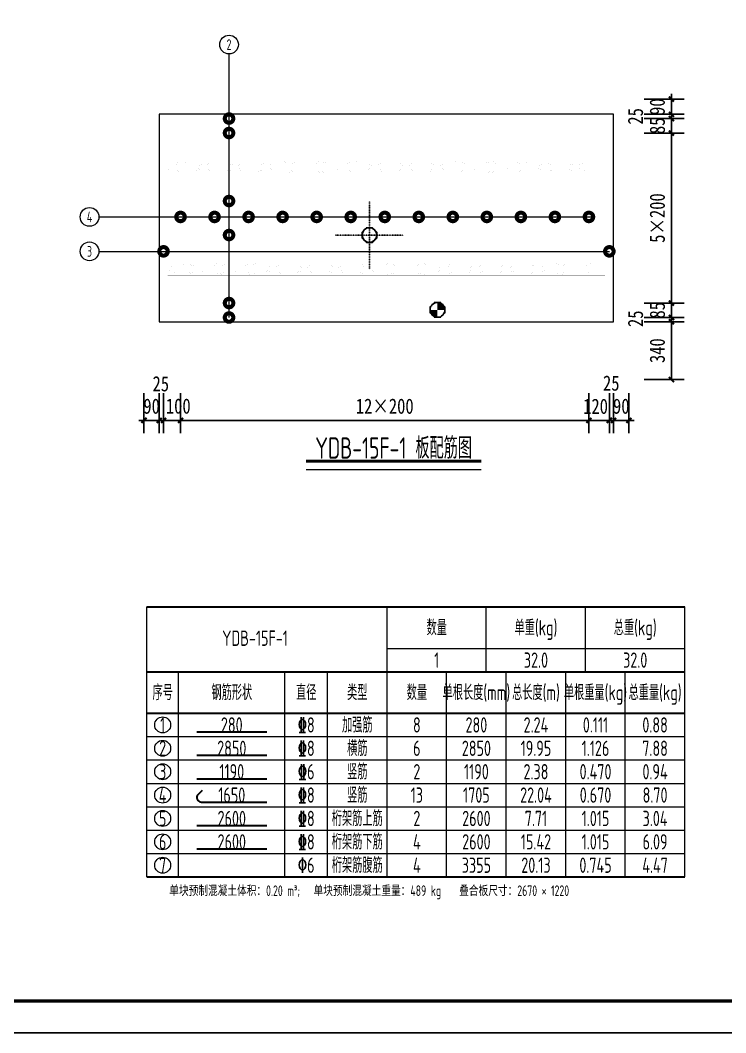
# Model space of a CAD drawing. Header units: millimetres. Extents: x 514 to 31055, y 121 to 26754.
# Drawn here: x 22764 to 26910, y 15640 to 21595 of the extents above; entities that cross this region are included whole.
import ezdxf
from ezdxf.enums import TextEntityAlignment as Align

# ---------------------------------------------------------------- set-up
doc = ezdxf.new("R2010")
doc.units = ezdxf.units.MM
doc.linetypes.add('DOTE', pattern=[2.42, 2, -0.2, 0.02, -0.2])
for name, color, linetype in [('000-86线盒详图', 7, 'Continuous'), ('a--r1', 92, 'Continuous'), ('PUB_DIM', 3, 'Continuous'), ('PUB_TITLE', 4, 'Continuous')]:
    doc.layers.add(name, color=color, linetype=linetype)
for name, color, linetype, lineweight in [('参数表文字', 7, 'Continuous', 18), ('叠合板详图文字', 8, 'Continuous', 18), ('叠合板详图标注', 7, 'Continuous', 18), ('叠合板详图桁架筋', 6, 'Continuous', 35), ('叠合板详图边线', 4, 'Continuous', 18), ('叠合板详图钢筋', 1, 'Continuous', 35), ('钢筋表文字', 7, 'Continuous', 18), ('钢筋表粗线', 7, 'Continuous', 35), ('钢筋表边线', 253, 'Continuous', 18), ('钢筋表钢筋', 1, 'Continuous', 35)]:
    doc.layers.add(name, color=color, linetype=linetype, lineweight=lineweight)
doc.styles.add('样式 1', font='yjkeng.shx', dxfattribs={"width": 0.7, "height": 250, "bigfont": 'yjkchn.shx'})
doc.styles.add('黑体', font='simhei.ttf', dxfattribs={"width": 0.8})
doc.dimstyles.new('_TCH_ARCH&&30', dxfattribs={"dimtxt": 89.25, "dimasz": 30, "dimexe": 75, "dimexo": 90, "dimgap": 37.875, "dimtad": 1, "dimdec": 0, "dimzin": 0, "dimdsep": 46, "dimtxsty": '黑体', "dimblk": 'ARCHTICK', "dimcen": 0.09, "dimclrt": 7, "dimazin": 2, "dimtfac": 1, "dimtdec": 0, "dimtix": 1, "dimtmove": 2, "dimatfit": 3, "dimfxl": 30, "dimtolj": 1, "dimtzin": 0, "dimarcsym": 0})

# ---------------------------------------------------------------- blocks, each defined once
blk = doc.blocks.new('A$C364B4FF9')
at = {"layer": 'PUB_TITLE'}
blk.add_lwpolyline([(-84100, 0), (0, 0), (0, 59400), (-84100, 59400)], close=True, dxfattribs=at)
at = {"layer": 'PUB_TITLE', "const_width": 100}
blk.add_lwpolyline([(-83250, 1000), (-1000, 1000), (-1000, 58400), (-83250, 58400)], close=True, dxfattribs=at)
blk = doc.blocks.new('_ArchTick')
at = {"color": 0, "const_width": 0.4}
blk.add_lwpolyline([(-0.5, -0.5), (0.5, 0.5)], dxfattribs=at)
blk = doc.blocks.new('*D227')
at = {"layer": 'Defpoints', "color": 0, "transparency": 16777216}
for p in [(26340.6, 19846.5), (26590.6, 19846.5), (26340.6, 19821.5)]:
    blk.add_point(p, dxfattribs=at)
at = {"layer": 'PUB_DIM', "color": 0, "lineweight": -2, "transparency": 16777216}
for p, q in [((26430.6, 19846.5), (26665.6, 19846.5)), ((26590.6, 19846.5), (26590.6, 19876.5)), ((26590.6, 19821.5), (26590.6, 19846.5)), ((26430.6, 19821.5), (26665.6, 19821.5)), ((26590.6, 19821.5), (26590.6, 19791.5))]:
    blk.add_line(p, q, dxfattribs=at)
at = {"layer": 'PUB_DIM', "color": 0, "lineweight": -2, "transparency": 16777216, "xscale": 30, "yscale": 30, "zscale": 30}
for p, rotation in [((26590.6, 19846.5), 270), ((26590.6, 19821.5), 90)]:
    blk.add_blockref('_ArchTick', p, dxfattribs=dict(at, rotation=rotation))
at = {"layer": 'PUB_DIM', "color": 7, "transparency": 16777216, "insert": (26379.5, 19839.3), "char_height": 89.25, "attachment_point": 5, "rotation": 90, "style": '黑体'}
blk.add_mtext('\\A1;25', dxfattribs=at)
blk = doc.blocks.new('*D228')
at = {"layer": 'Defpoints', "color": 0, "transparency": 16777216}
for p in [(26340.6, 19931.5), (26590.6, 19931.5), (26340.6, 19846.5)]:
    blk.add_point(p, dxfattribs=at)
at = {"layer": 'PUB_DIM', "color": 0, "lineweight": -2, "transparency": 16777216}
for p, q in [((26590.6, 19931.5), (26590.6, 19961.5)), ((26430.6, 19931.5), (26665.6, 19931.5)), ((26590.6, 19846.5), (26590.6, 19931.5)), ((26430.6, 19846.5), (26665.6, 19846.5)), ((26590.6, 19846.5), (26590.6, 19816.5))]:
    blk.add_line(p, q, dxfattribs=at)
at = {"layer": 'PUB_DIM', "color": 0, "lineweight": -2, "transparency": 16777216, "xscale": 30, "yscale": 30, "zscale": 30}
for p, rotation in [((26590.6, 19931.5), 270), ((26590.6, 19846.5), 90)]:
    blk.add_blockref('_ArchTick', p, dxfattribs=dict(at, rotation=rotation))
at = {"layer": 'PUB_DIM', "color": 7, "transparency": 16777216, "insert": (26508.1, 19889), "char_height": 89.25, "attachment_point": 5, "rotation": 90, "style": '黑体'}
blk.add_mtext('\\A1;85', dxfattribs=at)
blk = doc.blocks.new('*D229')
at = {"layer": 'Defpoints', "color": 0, "transparency": 16777216}
for p in [(26340.6, 20931.5), (26590.6, 20931.5), (26340.6, 19931.5)]:
    blk.add_point(p, dxfattribs=at)
at = {"layer": 'PUB_DIM', "color": 0, "lineweight": -2, "transparency": 16777216}
for p, q in [((26430.6, 20931.5), (26665.6, 20931.5)), ((26590.6, 19931.5), (26590.6, 20931.5)), ((26430.6, 19931.5), (26665.6, 19931.5))]:
    blk.add_line(p, q, dxfattribs=at)
at = {"layer": 'PUB_DIM', "color": 0, "lineweight": -2, "transparency": 16777216, "xscale": 30, "yscale": 30, "zscale": 30}
for p, rotation in [((26590.6, 20931.5), 90), ((26590.6, 19931.5), 270)]:
    blk.add_blockref('_ArchTick', p, dxfattribs=dict(at, rotation=rotation))
at = {"layer": 'PUB_DIM', "color": 7, "transparency": 16777216, "insert": (26507.6, 20431.5), "char_height": 89.25, "attachment_point": 5, "rotation": 90, "style": '黑体'}
blk.add_mtext('\\A1;5×200', dxfattribs=at)
blk = doc.blocks.new('*D230')
at = {"layer": 'Defpoints', "color": 0, "transparency": 16777216}
for p in [(26340.6, 21016.5), (26590.6, 21016.5), (26340.6, 20931.5)]:
    blk.add_point(p, dxfattribs=at)
at = {"layer": 'PUB_DIM', "color": 0, "lineweight": -2, "transparency": 16777216}
for p, q in [((26590.6, 21016.5), (26590.6, 21046.5)), ((26430.6, 21016.5), (26665.6, 21016.5)), ((26590.6, 20931.5), (26590.6, 21016.5)), ((26430.6, 20931.5), (26665.6, 20931.5)), ((26590.6, 20931.5), (26590.6, 20901.5))]:
    blk.add_line(p, q, dxfattribs=at)
at = {"layer": 'PUB_DIM', "color": 0, "lineweight": -2, "transparency": 16777216, "xscale": 30, "yscale": 30, "zscale": 30}
for p, rotation in [((26590.6, 21016.5), 270), ((26590.6, 20931.5), 90)]:
    blk.add_blockref('_ArchTick', p, dxfattribs=dict(at, rotation=rotation))
at = {"layer": 'PUB_DIM', "color": 7, "transparency": 16777216, "insert": (26508.1, 20974), "char_height": 89.25, "attachment_point": 5, "rotation": 90, "style": '黑体'}
blk.add_mtext('\\A1;85', dxfattribs=at)
blk = doc.blocks.new('*D231')
at = {"layer": 'Defpoints', "color": 0, "transparency": 16777216}
for p in [(26340.6, 21041.5), (26590.6, 21041.5), (26340.6, 21016.5)]:
    blk.add_point(p, dxfattribs=at)
at = {"layer": 'PUB_DIM', "color": 0, "lineweight": -2, "transparency": 16777216}
for p, q in [((26430.6, 21041.5), (26665.6, 21041.5)), ((26590.6, 21041.5), (26590.6, 21071.5)), ((26590.6, 21016.5), (26590.6, 21041.5)), ((26430.6, 21016.5), (26665.6, 21016.5)), ((26590.6, 21016.5), (26590.6, 20986.5))]:
    blk.add_line(p, q, dxfattribs=at)
at = {"layer": 'PUB_DIM', "color": 0, "lineweight": -2, "transparency": 16777216, "xscale": 30, "yscale": 30, "zscale": 30}
for p, rotation in [((26590.6, 21041.5), 270), ((26590.6, 21016.5), 90)]:
    blk.add_blockref('_ArchTick', p, dxfattribs=dict(at, rotation=rotation))
at = {"layer": 'PUB_DIM', "color": 7, "transparency": 16777216, "insert": (26379.4, 21029.6), "char_height": 89.25, "attachment_point": 5, "rotation": 90, "style": '黑体'}
blk.add_mtext('\\A1;25', dxfattribs=at)
blk = doc.blocks.new('*D232')
at = {"layer": 'Defpoints', "color": 0, "transparency": 16777216}
for p in [(23580.6, 19491.5), (23605.6, 19491.5), (23605.6, 19241.5)]:
    blk.add_point(p, dxfattribs=at)
at = {"layer": 'PUB_DIM', "color": 0, "lineweight": -2, "transparency": 16777216}
for p, q in [((23580.6, 19401.5), (23580.6, 19166.5)), ((23605.6, 19401.5), (23605.6, 19166.5)), ((23580.6, 19241.5), (23550.6, 19241.5)), ((23580.6, 19241.5), (23605.6, 19241.5)), ((23605.6, 19241.5), (23635.6, 19241.5))]:
    blk.add_line(p, q, dxfattribs=at)
at = {"layer": 'PUB_DIM', "color": 0, "lineweight": -2, "transparency": 16777216, "xscale": 30, "yscale": 30, "zscale": 30}
blk.add_blockref('_ArchTick', (23580.6, 19241.5), dxfattribs=at)
at = {"layer": 'PUB_DIM', "color": 0, "lineweight": -2, "transparency": 16777216, "xscale": 30, "yscale": 30, "zscale": 30, "rotation": 180}
blk.add_blockref('_ArchTick', (23605.6, 19241.5), dxfattribs=at)
at = {"layer": 'PUB_DIM', "color": 7, "transparency": 16777216, "insert": (23589.7, 19456.3), "char_height": 89.25, "attachment_point": 5, "style": '黑体'}
blk.add_mtext('\\A1;25', dxfattribs=at)
blk = doc.blocks.new('*D233')
at = {"layer": 'Defpoints', "color": 0, "transparency": 16777216}
for p in [(26105.6, 19491.5), (26225.6, 19491.5), (26105.6, 19241.5)]:
    blk.add_point(p, dxfattribs=at)
at = {"layer": 'PUB_DIM', "color": 0, "lineweight": -2, "transparency": 16777216}
for p, q in [((26105.6, 19401.5), (26105.6, 19166.5)), ((26225.6, 19401.5), (26225.6, 19166.5)), ((26225.6, 19241.5), (26105.6, 19241.5))]:
    blk.add_line(p, q, dxfattribs=at)
at = {"layer": 'PUB_DIM', "color": 0, "lineweight": -2, "transparency": 16777216, "xscale": 30, "yscale": 30, "zscale": 30, "rotation": 180}
blk.add_blockref('_ArchTick', (26105.6, 19241.5), dxfattribs=at)
at = {"layer": 'PUB_DIM', "color": 0, "lineweight": -2, "transparency": 16777216, "xscale": 30, "yscale": 30, "zscale": 30}
blk.add_blockref('_ArchTick', (26225.6, 19241.5), dxfattribs=at)
at = {"layer": 'PUB_DIM', "color": 7, "transparency": 16777216, "insert": (26144.6, 19323.8), "char_height": 89.25, "attachment_point": 5, "style": '黑体'}
blk.add_mtext('\\A1;120', dxfattribs=at)
blk = doc.blocks.new('*D234')
at = {"layer": 'Defpoints', "color": 0, "transparency": 16777216}
for p in [(23705.6, 19491.5), (26105.6, 19491.5), (23705.6, 19241.5)]:
    blk.add_point(p, dxfattribs=at)
at = {"layer": 'PUB_DIM', "color": 0, "lineweight": -2, "transparency": 16777216}
for p, q in [((23705.6, 19401.5), (23705.6, 19166.5)), ((26105.6, 19401.5), (26105.6, 19166.5)), ((26105.6, 19241.5), (23705.6, 19241.5))]:
    blk.add_line(p, q, dxfattribs=at)
at = {"layer": 'PUB_DIM', "color": 0, "lineweight": -2, "transparency": 16777216, "xscale": 30, "yscale": 30, "zscale": 30, "rotation": 180}
blk.add_blockref('_ArchTick', (23705.6, 19241.5), dxfattribs=at)
at = {"layer": 'PUB_DIM', "color": 0, "lineweight": -2, "transparency": 16777216, "xscale": 30, "yscale": 30, "zscale": 30}
blk.add_blockref('_ArchTick', (26105.6, 19241.5), dxfattribs=at)
at = {"layer": 'PUB_DIM', "color": 7, "transparency": 16777216, "insert": (24905.6, 19324.5), "char_height": 89.25, "attachment_point": 5, "style": '黑体'}
blk.add_mtext('\\A1;12×200', dxfattribs=at)
blk = doc.blocks.new('*D235')
at = {"layer": 'Defpoints', "color": 0, "transparency": 16777216}
for p in [(23605.6, 19491.5), (23705.6, 19491.5), (23605.6, 19241.5)]:
    blk.add_point(p, dxfattribs=at)
at = {"layer": 'PUB_DIM', "color": 0, "lineweight": -2, "transparency": 16777216}
for p, q in [((23605.6, 19401.5), (23605.6, 19166.5)), ((23705.6, 19401.5), (23705.6, 19166.5)), ((23705.6, 19241.5), (23605.6, 19241.5))]:
    blk.add_line(p, q, dxfattribs=at)
at = {"layer": 'PUB_DIM', "color": 0, "lineweight": -2, "transparency": 16777216, "xscale": 30, "yscale": 30, "zscale": 30, "rotation": 180}
blk.add_blockref('_ArchTick', (23605.6, 19241.5), dxfattribs=at)
at = {"layer": 'PUB_DIM', "color": 0, "lineweight": -2, "transparency": 16777216, "xscale": 30, "yscale": 30, "zscale": 30}
blk.add_blockref('_ArchTick', (23705.6, 19241.5), dxfattribs=at)
at = {"layer": 'PUB_DIM', "color": 7, "transparency": 16777216, "insert": (23692.3, 19325.1), "char_height": 89.25, "attachment_point": 5, "style": '黑体'}
blk.add_mtext('\\A1;100', dxfattribs=at)
blk = doc.blocks.new('*D236')
at = {"layer": 'Defpoints', "color": 0, "transparency": 16777216}
for p in [(26225.6, 19491.5), (26250.6, 19491.5), (26250.6, 19241.5)]:
    blk.add_point(p, dxfattribs=at)
at = {"layer": 'PUB_DIM', "color": 0, "lineweight": -2, "transparency": 16777216}
for p, q in [((26225.6, 19401.5), (26225.6, 19166.5)), ((26250.6, 19401.5), (26250.6, 19166.5)), ((26225.6, 19241.5), (26195.6, 19241.5)), ((26225.6, 19241.5), (26250.6, 19241.5)), ((26250.6, 19241.5), (26280.6, 19241.5))]:
    blk.add_line(p, q, dxfattribs=at)
at = {"layer": 'PUB_DIM', "color": 0, "lineweight": -2, "transparency": 16777216, "xscale": 30, "yscale": 30, "zscale": 30}
blk.add_blockref('_ArchTick', (26225.6, 19241.5), dxfattribs=at)
at = {"layer": 'PUB_DIM', "color": 0, "lineweight": -2, "transparency": 16777216, "xscale": 30, "yscale": 30, "zscale": 30, "rotation": 180}
blk.add_blockref('_ArchTick', (26250.6, 19241.5), dxfattribs=at)
at = {"layer": 'PUB_DIM', "color": 7, "transparency": 16777216, "insert": (26236.9, 19460.1), "char_height": 89.25, "attachment_point": 5, "style": '黑体'}
blk.add_mtext('\\A1;25', dxfattribs=at)
blk = doc.blocks.new('*D196')
at = {"layer": 'Defpoints', "color": 0, "transparency": 16777216}
for p in [(26340.6, 19821.5), (26590.6, 19821.5), (26340.6, 19481.5)]:
    blk.add_point(p, dxfattribs=at)
at = {"layer": 'PUB_DIM', "color": 0, "lineweight": -2, "transparency": 16777216}
for p, q in [((26430.6, 19821.5), (26665.6, 19821.5)), ((26590.6, 19481.5), (26590.6, 19821.5)), ((26430.6, 19481.5), (26665.6, 19481.5))]:
    blk.add_line(p, q, dxfattribs=at)
at = {"layer": 'PUB_DIM', "color": 0, "lineweight": -2, "transparency": 16777216, "xscale": 30, "yscale": 30, "zscale": 30}
for p, rotation in [((26590.6, 19821.5), 90), ((26590.6, 19481.5), 270)]:
    blk.add_blockref('_ArchTick', p, dxfattribs=dict(at, rotation=rotation))
at = {"layer": 'PUB_DIM', "color": 7, "transparency": 16777216, "insert": (26507.6, 19651.5), "char_height": 89.25, "attachment_point": 5, "rotation": 90, "style": '黑体'}
blk.add_mtext('\\A1;340', dxfattribs=at)
blk = doc.blocks.new('*D197')
at = {"layer": 'Defpoints', "color": 0, "transparency": 16777216}
for p in [(26340.6, 21131.5), (26590.6, 21131.5), (26340.6, 21041.5)]:
    blk.add_point(p, dxfattribs=at)
at = {"layer": 'PUB_DIM', "color": 0, "lineweight": -2, "transparency": 16777216}
for p, q in [((26590.6, 21131.5), (26590.6, 21161.5)), ((26430.6, 21131.5), (26665.6, 21131.5)), ((26590.6, 21041.5), (26590.6, 21131.5)), ((26430.6, 21041.5), (26665.6, 21041.5)), ((26590.6, 21041.5), (26590.6, 21011.5))]:
    blk.add_line(p, q, dxfattribs=at)
at = {"layer": 'PUB_DIM', "color": 0, "lineweight": -2, "transparency": 16777216, "xscale": 30, "yscale": 30, "zscale": 30}
for p, rotation in [((26590.6, 21131.5), 270), ((26590.6, 21041.5), 90)]:
    blk.add_blockref('_ArchTick', p, dxfattribs=dict(at, rotation=rotation))
at = {"layer": 'PUB_DIM', "color": 7, "transparency": 16777216, "insert": (26507.6, 21086.5), "char_height": 89.25, "attachment_point": 5, "rotation": 90, "style": '黑体'}
blk.add_mtext('\\A1;90', dxfattribs=at)
blk = doc.blocks.new('*D198')
at = {"layer": 'Defpoints', "color": 0, "transparency": 16777216}
for p in [(23490.6, 19491.5), (23580.6, 19491.5), (23580.6, 19241.5)]:
    blk.add_point(p, dxfattribs=at)
at = {"layer": 'PUB_DIM', "color": 0, "lineweight": -2, "transparency": 16777216}
for p, q in [((23490.6, 19401.5), (23490.6, 19166.5)), ((23580.6, 19401.5), (23580.6, 19166.5)), ((23490.6, 19241.5), (23460.6, 19241.5)), ((23490.6, 19241.5), (23580.6, 19241.5)), ((23580.6, 19241.5), (23610.6, 19241.5))]:
    blk.add_line(p, q, dxfattribs=at)
at = {"layer": 'PUB_DIM', "color": 0, "lineweight": -2, "transparency": 16777216, "xscale": 30, "yscale": 30, "zscale": 30}
blk.add_blockref('_ArchTick', (23490.6, 19241.5), dxfattribs=at)
at = {"layer": 'PUB_DIM', "color": 0, "lineweight": -2, "transparency": 16777216, "xscale": 30, "yscale": 30, "zscale": 30, "rotation": 180}
blk.add_blockref('_ArchTick', (23580.6, 19241.5), dxfattribs=at)
at = {"layer": 'PUB_DIM', "color": 7, "transparency": 16777216, "insert": (23535.6, 19324.5), "char_height": 89.25, "attachment_point": 5, "style": '黑体'}
blk.add_mtext('\\A1;90', dxfattribs=at)
blk = doc.blocks.new('*D199')
at = {"layer": 'Defpoints', "color": 0, "transparency": 16777216}
for p in [(26250.6, 19491.5), (26340.6, 19491.5), (26340.6, 19241.5)]:
    blk.add_point(p, dxfattribs=at)
at = {"layer": 'PUB_DIM', "color": 0, "lineweight": -2, "transparency": 16777216}
for p, q in [((26250.6, 19401.5), (26250.6, 19166.5)), ((26340.6, 19401.5), (26340.6, 19166.5)), ((26250.6, 19241.5), (26220.6, 19241.5)), ((26250.6, 19241.5), (26340.6, 19241.5)), ((26340.6, 19241.5), (26370.6, 19241.5))]:
    blk.add_line(p, q, dxfattribs=at)
at = {"layer": 'PUB_DIM', "color": 0, "lineweight": -2, "transparency": 16777216, "xscale": 30, "yscale": 30, "zscale": 30}
blk.add_blockref('_ArchTick', (26250.6, 19241.5), dxfattribs=at)
at = {"layer": 'PUB_DIM', "color": 0, "lineweight": -2, "transparency": 16777216, "xscale": 30, "yscale": 30, "zscale": 30, "rotation": 180}
blk.add_blockref('_ArchTick', (26340.6, 19241.5), dxfattribs=at)
at = {"layer": 'PUB_DIM', "color": 7, "transparency": 16777216, "insert": (26295.6, 19324.5), "char_height": 89.25, "attachment_point": 5, "style": '黑体'}
blk.add_mtext('\\A1;90', dxfattribs=at)
blk = doc.blocks.new('34523543')
at = {"layer": '000-86线盒详图', "color": 5, "linetype": 'DOTE', "ltscale": 0.05}
for p, q in [((0, 200), (0, -200)), ((200, 0), (-200, 0))]:
    blk.add_line(p, q, dxfattribs=at)
at = {"layer": '000-86线盒详图', "color": 7}
blk.add_lwpolyline([(43, 17.8), (17.8, 43), (-17.8, 43), (-43, 17.8), (-43, -17.8), (-17.8, -43), (17.8, -43), (43, -17.8)], close=True, dxfattribs=at)
blk.add_circle((0, 0), 43, dxfattribs=at)
blk = doc.blocks.new('A$C6CB76205')
at = {"layer": '000-86线盒详图'}
h = blk.add_hatch(color=1, dxfattribs=at)
h.dxf.hatch_style = 1
h.paths.add_polyline_path([(-75, 0), (0, 0), (0, -75, -0.414253)])
h = blk.add_hatch(color=1, dxfattribs=at)
h.dxf.hatch_style = 1
h.paths.add_polyline_path([(0, 75), (0, 0), (75, 0, 0.414253)])
at = {"layer": '000-86线盒详图', "color": 1}
blk.add_lwpolyline([(75, 31), (31, 75), (-31, 75), (-75, 31), (-75, -31), (-31, -75), (31, -75), (75, -31)], close=True, dxfattribs=at)
blk.add_circle((0, 0), 75.1, dxfattribs=at)

msp = doc.modelspace()

# ---------------------------------------------------------------- linework, layer by layer
at = {"layer": '叠合板详图文字', "color": 0, "lineweight": 50}
msp.add_line((24443.9, 19002.2), (25471.4, 19002.2), dxfattribs=at)
at = {"layer": '叠合板详图文字', "color": 0, "lineweight": 18}
msp.add_line((24443.9, 18952.2), (25471.4, 18952.2), dxfattribs=at)
at = {"layer": '叠合板详图标注'}
for p, q in [((23990.6, 19846.5), (23990.6, 21396.5)), ((23225.6, 20438), (26125.6, 20438)), ((23225.6, 20235.6), (26225.6, 20235.6))]:
    msp.add_line(p, q, dxfattribs=at)
at = {"layer": '叠合板详图标注', "const_width": 50}
for points in [[(24002.6, 21016.5, 1), (23978.6, 21016.5, 1), (24002.6, 21016.5, 1)], [(24002.6, 20931.5, 1), (23978.6, 20931.5, 1), (24002.6, 20931.5, 1)], [(24002.6, 20531.5, 1), (23978.6, 20531.5, 1), (24002.6, 20531.5, 1)], [(23717.6, 20438, 1), (23693.6, 20438, 1), (23717.6, 20438, 1)], [(23917.6, 20438, 1), (23893.6, 20438, 1), (23917.6, 20438, 1)], [(24117.6, 20438, 1), (24093.6, 20438, 1), (24117.6, 20438, 1)], [(24317.6, 20438, 1), (24293.6, 20438, 1), (24317.6, 20438, 1)], [(24517.6, 20438, 1), (24493.6, 20438, 1), (24517.6, 20438, 1)], [(24717.6, 20438, 1), (24693.6, 20438, 1), (24717.6, 20438, 1)], [(24917.6, 20438, 1), (24893.6, 20438, 1), (24917.6, 20438, 1)], [(25117.6, 20438, 1), (25093.6, 20438, 1), (25117.6, 20438, 1)], [(25317.6, 20438, 1), (25293.6, 20438, 1), (25317.6, 20438, 1)], [(25517.6, 20438, 1), (25493.6, 20438, 1), (25517.6, 20438, 1)], [(25717.6, 20438, 1), (25693.6, 20438, 1), (25717.6, 20438, 1)], [(25917.6, 20438, 1), (25893.6, 20438, 1), (25917.6, 20438, 1)], [(26117.6, 20438, 1), (26093.6, 20438, 1), (26117.6, 20438, 1)], [(24002.6, 20331.5, 1), (23978.6, 20331.5, 1), (24002.6, 20331.5, 1)], [(23617.6, 20235.6, 1), (23593.6, 20235.6, 1), (23617.6, 20235.6, 1)], [(26237.6, 20235.6, 1), (26213.6, 20235.6, 1), (26237.6, 20235.6, 1)], [(24002.6, 19931.5, 1), (23978.6, 19931.5, 1), (24002.6, 19931.5, 1)], [(24002.6, 19846.5, 1), (23978.6, 19846.5, 1), (24002.6, 19846.5, 1)]]:
    msp.add_lwpolyline(points, format="xyb", dxfattribs=at)
at = {"layer": '叠合板详图标注'}
for centre in [(23990.6, 21451.5), (23170.6, 20438), (23170.6, 20235.6)]:
    msp.add_circle(centre, 55, dxfattribs=at)
at = {"layer": '叠合板详图桁架筋', "color": 8, "lineweight": 35, "const_width": 0.045}
for points in [[(23629.9, 20743.5), (23730.6, 20765.6), (23830.6, 20743.6), (23930.6, 20765.6), (24030.6, 20743.6), (24130.6, 20765.6), (24230.6, 20743.6), (24330.6, 20765.6), (24430.6, 20743.6), (24530.6, 20765.6), (24630.6, 20743.6), (24730.6, 20765.6), (24830.6, 20743.6), (24930.6, 20765.6), (25030.6, 20743.6), (25130.6, 20765.6), (25230.6, 20743.6), (25330.6, 20765.6), (25430.6, 20743.6), (25530.6, 20765.6), (25630.6, 20743.6), (25730.6, 20765.6), (25830.6, 20743.6), (25930.6, 20765.6), (26030.6, 20743.6), (26129.9, 20765.5), (26131.2, 20759.6), (26030.6, 20737.5), (25930.6, 20759.5), (25830.6, 20737.5), (25730.6, 20759.5), (25630.6, 20737.5), (25530.6, 20759.5), (25430.6, 20737.5), (25330.6, 20759.5), (25230.6, 20737.5), (25130.6, 20759.5), (25030.6, 20737.5), (24930.6, 20759.5), (24830.6, 20737.5), (24730.6, 20759.5), (24630.6, 20737.5), (24530.6, 20759.5), (24430.6, 20737.5), (24330.6, 20759.5), (24230.6, 20737.5), (24130.6, 20759.5), (24030.6, 20737.5), (23930.6, 20759.5), (23830.6, 20737.5), (23730.6, 20759.5), (23631.2, 20737.6)], [(23631.2, 20725.5), (23730.6, 20703.6), (23830.6, 20725.6), (23930.6, 20703.6), (24030.6, 20725.6), (24130.6, 20703.6), (24230.6, 20725.6), (24330.6, 20703.6), (24430.6, 20725.6), (24530.6, 20703.6), (24630.6, 20725.6), (24730.6, 20703.6), (24830.6, 20725.6), (24930.6, 20703.6), (25030.6, 20725.6), (25130.6, 20703.6), (25230.6, 20725.6), (25330.6, 20703.6), (25430.6, 20725.6), (25530.6, 20703.6), (25630.6, 20725.6), (25730.6, 20703.6), (25830.6, 20725.6), (25930.6, 20703.6), (26030.6, 20725.6), (26131.2, 20703.5), (26129.9, 20697.6), (26030.6, 20719.5), (25930.6, 20697.5), (25830.6, 20719.5), (25730.6, 20697.5), (25630.6, 20719.5), (25530.6, 20697.5), (25430.6, 20719.5), (25330.6, 20697.5), (25230.6, 20719.5), (25130.6, 20697.5), (25030.6, 20719.5), (24930.6, 20697.5), (24830.6, 20719.5), (24730.6, 20697.5), (24630.6, 20719.5), (24530.6, 20697.5), (24430.6, 20719.5), (24330.6, 20697.5), (24230.6, 20719.5), (24130.6, 20697.5), (24030.6, 20719.5), (23930.6, 20697.5), (23830.6, 20719.5), (23730.6, 20697.5), (23629.9, 20719.6)], [(23630.6, 20775.5), (26200.6, 20775.5), (26200.6, 20767.5), (23630.6, 20767.5)], [(23630.6, 20735.5), (26200.6, 20735.5), (26200.6, 20727.5), (23630.6, 20727.5)], [(23630.6, 20695.5), (26200.6, 20695.5), (26200.6, 20687.5), (23630.6, 20687.5)], [(23629.9, 20143.5), (23730.6, 20165.6), (23830.6, 20143.6), (23930.6, 20165.6), (24030.6, 20143.6), (24130.6, 20165.6), (24230.6, 20143.6), (24330.6, 20165.6), (24430.6, 20143.6), (24530.6, 20165.6), (24630.6, 20143.6), (24730.6, 20165.6), (24830.6, 20143.6), (24930.6, 20165.6), (25030.6, 20143.6), (25130.6, 20165.6), (25230.6, 20143.6), (25330.6, 20165.6), (25430.6, 20143.6), (25530.6, 20165.6), (25630.6, 20143.6), (25730.6, 20165.6), (25830.6, 20143.6), (25930.6, 20165.6), (26030.6, 20143.6), (26129.9, 20165.5), (26131.2, 20159.6), (26030.6, 20137.5), (25930.6, 20159.5), (25830.6, 20137.5), (25730.6, 20159.5), (25630.6, 20137.5), (25530.6, 20159.5), (25430.6, 20137.5), (25330.6, 20159.5), (25230.6, 20137.5), (25130.6, 20159.5), (25030.6, 20137.5), (24930.6, 20159.5), (24830.6, 20137.5), (24730.6, 20159.5), (24630.6, 20137.5), (24530.6, 20159.5), (24430.6, 20137.5), (24330.6, 20159.5), (24230.6, 20137.5), (24130.6, 20159.5), (24030.6, 20137.5), (23930.6, 20159.5), (23830.6, 20137.5), (23730.6, 20159.5), (23631.2, 20137.6)], [(23630.6, 20175.5), (26200.6, 20175.5), (26200.6, 20167.5), (23630.6, 20167.5)], [(23630.6, 20135.5), (26200.6, 20135.5), (26200.6, 20127.5), (23630.6, 20127.5)], [(23631.2, 20125.5), (23730.6, 20103.6), (23830.6, 20125.6), (23930.6, 20103.6), (24030.6, 20125.6), (24130.6, 20103.6), (24230.6, 20125.6), (24330.6, 20103.6), (24430.6, 20125.6), (24530.6, 20103.6), (24630.6, 20125.6), (24730.6, 20103.6), (24830.6, 20125.6), (24930.6, 20103.6), (25030.6, 20125.6), (25130.6, 20103.6), (25230.6, 20125.6), (25330.6, 20103.6), (25430.6, 20125.6), (25530.6, 20103.6), (25630.6, 20125.6), (25730.6, 20103.6), (25830.6, 20125.6), (25930.6, 20103.6), (26030.6, 20125.6), (26131.2, 20103.5), (26129.9, 20097.6), (26030.6, 20119.5), (25930.6, 20097.5), (25830.6, 20119.5), (25730.6, 20097.5), (25630.6, 20119.5), (25530.6, 20097.5), (25430.6, 20119.5), (25330.6, 20097.5), (25230.6, 20119.5), (25130.6, 20097.5), (25030.6, 20119.5), (24930.6, 20097.5), (24830.6, 20119.5), (24730.6, 20097.5), (24630.6, 20119.5), (24530.6, 20097.5), (24430.6, 20119.5), (24330.6, 20097.5), (24230.6, 20119.5), (24130.6, 20097.5), (24030.6, 20119.5), (23930.6, 20097.5), (23830.6, 20119.5), (23730.6, 20097.5), (23629.9, 20119.6)], [(23630.6, 20095.5), (26200.6, 20095.5), (26200.6, 20087.5), (23630.6, 20087.5)]]:
    msp.add_lwpolyline(points, close=True, dxfattribs=at)
at = {"layer": '叠合板详图边线', "lineweight": 18}
msp.add_lwpolyline([(23580.6, 19821.5), (26250.6, 19821.5), (26250.6, 21041.5), (23580.6, 21041.5)], close=True, dxfattribs=at)
at = {"layer": '叠合板详图钢筋', "lineweight": 18, "const_width": 0.045}
for points in [[(23709.6, 19481.5), (23709.6, 21131.5), (23701.6, 21131.5), (23701.6, 19481.5)], [(23909.6, 19481.5), (23909.6, 21131.5), (23901.6, 21131.5), (23901.6, 19481.5)], [(24109.6, 19481.5), (24109.6, 21131.5), (24101.6, 21131.5), (24101.6, 19481.5)], [(24309.6, 19481.5), (24309.6, 21131.5), (24301.6, 21131.5), (24301.6, 19481.5)], [(24509.6, 19481.5), (24509.6, 21131.5), (24501.6, 21131.5), (24501.6, 19481.5)], [(24709.6, 19481.5), (24709.6, 21131.5), (24701.6, 21131.5), (24701.6, 19481.5)], [(24909.6, 19481.5), (24909.6, 21131.5), (24901.6, 21131.5), (24901.6, 19481.5)], [(25109.6, 19481.5), (25109.6, 21131.5), (25101.6, 21131.5), (25101.6, 19481.5)], [(25309.6, 19481.5), (25309.6, 21131.5), (25301.6, 21131.5), (25301.6, 19481.5)], [(25509.6, 19481.5), (25509.6, 21131.5), (25501.6, 21131.5), (25501.6, 19481.5)], [(25709.6, 19481.5), (25709.6, 21131.5), (25701.6, 21131.5), (25701.6, 19481.5)], [(25909.6, 19481.5), (25909.6, 21131.5), (25901.6, 21131.5), (25901.6, 19481.5)], [(26109.6, 19481.5), (26109.6, 21131.5), (26101.6, 21131.5), (26101.6, 19481.5)], [(23490.6, 21020.5), (26340.6, 21020.5), (26340.6, 21012.5), (23490.6, 21012.5)], [(23601.6, 19836.5), (23601.6, 21026.5), (23609.6, 21026.5), (23609.6, 19836.5)], [(26221.6, 19836.5), (26221.6, 21026.5), (26229.6, 21026.5), (26229.6, 19836.5)], [(23490.6, 20935.5), (26340.6, 20935.5), (26340.6, 20927.5), (23490.6, 20927.5)], [(23490.6, 20535.5), (26340.6, 20535.5), (26340.6, 20527.5), (23490.6, 20527.5)], [(23490.6, 20335.5), (26340.6, 20335.5), (26340.6, 20327.5), (23490.6, 20327.5)], [(23490.6, 19935.5), (26340.6, 19935.5), (26340.6, 19927.5), (23490.6, 19927.5)], [(23490.6, 19850.5), (26340.6, 19850.5), (26340.6, 19842.5), (23490.6, 19842.5)]]:
    msp.add_lwpolyline(points, close=True, dxfattribs=at)
at = {"layer": '钢筋表文字', "lineweight": 18}
for centre in [(23600.6, 17450.3), (23600.6, 17312.8), (23600.6, 17175.3), (23600.6, 17037.8), (23600.6, 16900.3), (23600.6, 16762.8), (23600.6, 16625.3)]:
    msp.add_circle(centre, 46.9, dxfattribs=at)
at = {"layer": '钢筋表粗线', "lineweight": 35}
for p, q in [((23506.8, 18144.1), (24919.3, 18144.1)), ((24919.3, 18144.1), (25502.6, 18144.1)), ((25502.6, 18144.1), (26086, 18144.1)), ((26086, 18144.1), (26669.3, 18144.1)), ((23506.8, 17762.8), (23694.3, 17762.8)), ((23694.3, 17762.8), (24319.3, 17762.8)), ((24319.3, 17762.8), (24569.3, 17762.8)), ((24569.3, 17762.8), (24919.3, 17762.8)), ((24919.3, 17762.8), (25269.3, 17762.8)), ((25269.3, 17762.8), (25619.3, 17762.8)), ((25619.3, 17762.8), (25969.3, 17762.8)), ((25969.3, 17762.8), (26319.3, 17762.8)), ((26319.3, 17762.8), (26669.3, 17762.8)), ((23506.8, 17519.1), (23694.3, 17519.1)), ((23694.3, 17519.1), (24319.3, 17519.1)), ((24319.3, 17519.1), (24569.3, 17519.1)), ((24569.3, 17519.1), (24919.3, 17519.1)), ((24919.3, 17519.1), (25269.3, 17519.1)), ((25269.3, 17519.1), (25619.3, 17519.1)), ((25619.3, 17519.1), (25969.3, 17519.1)), ((25969.3, 17519.1), (26319.3, 17519.1)), ((26319.3, 17519.1), (26669.3, 17519.1)), ((23506.8, 16556.6), (23694.3, 16556.6)), ((23694.3, 16556.6), (24319.3, 16556.6)), ((24319.3, 16556.6), (24569.3, 16556.6)), ((24569.3, 16556.6), (24919.3, 16556.6)), ((24919.3, 16556.6), (25269.3, 16556.6)), ((25269.3, 16556.6), (25619.3, 16556.6)), ((25619.3, 16556.6), (25969.3, 16556.6)), ((25969.3, 16556.6), (26319.3, 16556.6)), ((26319.3, 16556.6), (26669.3, 16556.6))]:
    msp.add_line(p, q, dxfattribs=at)
at = {"layer": '钢筋表边线', "lineweight": 18}
for p, q in [((23506.8, 17762.8), (23506.8, 18144.1)), ((24919.3, 17900.3), (24919.3, 18144.1)), ((25502.6, 17900.3), (25502.6, 18144.1)), ((26086, 17900.3), (26086, 18144.1)), ((26669.3, 17900.3), (26669.3, 18144.1)), ((24919.3, 17762.8), (24919.3, 17900.3)), ((24919.3, 17900.3), (25502.6, 17900.3)), ((25502.6, 17762.8), (25502.6, 17900.3)), ((25502.6, 17900.3), (26086, 17900.3)), ((26086, 17762.8), (26086, 17900.3)), ((26086, 17900.3), (26669.3, 17900.3)), ((26669.3, 17762.8), (26669.3, 17900.3)), ((23506.8, 17519.1), (23506.8, 17762.8)), ((23694.3, 17519.1), (23694.3, 17762.8)), ((24319.3, 17519.1), (24319.3, 17762.8)), ((24569.3, 17519.1), (24569.3, 17762.8)), ((24919.3, 17519.1), (24919.3, 17762.8)), ((25269.3, 17519.1), (25269.3, 17762.8)), ((25619.3, 17519.1), (25619.3, 17762.8)), ((25969.3, 17519.1), (25969.3, 17762.8)), ((26319.3, 17519.1), (26319.3, 17762.8)), ((26669.3, 17519.1), (26669.3, 17762.8)), ((23506.8, 17381.6), (23506.8, 17519.1)), ((23694.3, 17381.6), (23694.3, 17519.1)), ((24319.3, 17381.6), (24319.3, 17519.1)), ((24569.3, 17381.6), (24569.3, 17519.1)), ((24919.3, 17381.6), (24919.3, 17519.1)), ((25269.3, 17381.6), (25269.3, 17519.1)), ((25619.3, 17381.6), (25619.3, 17519.1)), ((25969.3, 17381.6), (25969.3, 17519.1)), ((26319.3, 17381.6), (26319.3, 17519.1)), ((26669.3, 17381.6), (26669.3, 17519.1)), ((23506.8, 17244.1), (23506.8, 17381.6)), ((23506.8, 17381.6), (23694.3, 17381.6)), ((23694.3, 17244.1), (23694.3, 17381.6)), ((23694.3, 17381.6), (24319.3, 17381.6)), ((24319.3, 17244.1), (24319.3, 17381.6)), ((24319.3, 17381.6), (24569.3, 17381.6)), ((24569.3, 17244.1), (24569.3, 17381.6)), ((24569.3, 17381.6), (24919.3, 17381.6)), ((24919.3, 17244.1), (24919.3, 17381.6)), ((24919.3, 17381.6), (25269.3, 17381.6)), ((25269.3, 17244.1), (25269.3, 17381.6)), ((25269.3, 17381.6), (25619.3, 17381.6)), ((25619.3, 17244.1), (25619.3, 17381.6)), ((25619.3, 17381.6), (25969.3, 17381.6)), ((25969.3, 17244.1), (25969.3, 17381.6)), ((25969.3, 17381.6), (26319.3, 17381.6)), ((26319.3, 17244.1), (26319.3, 17381.6)), ((26319.3, 17381.6), (26669.3, 17381.6)), ((26669.3, 17244.1), (26669.3, 17381.6)), ((23506.8, 17106.6), (23506.8, 17244.1)), ((23506.8, 17244.1), (23694.3, 17244.1)), ((23694.3, 17106.6), (23694.3, 17244.1)), ((23694.3, 17244.1), (24319.3, 17244.1)), ((24319.3, 17106.6), (24319.3, 17244.1)), ((24319.3, 17244.1), (24569.3, 17244.1)), ((24569.3, 17106.6), (24569.3, 17244.1)), ((24569.3, 17244.1), (24919.3, 17244.1)), ((24919.3, 17106.6), (24919.3, 17244.1)), ((24919.3, 17244.1), (25269.3, 17244.1)), ((25269.3, 17106.6), (25269.3, 17244.1)), ((25269.3, 17244.1), (25619.3, 17244.1)), ((25619.3, 17106.6), (25619.3, 17244.1)), ((25619.3, 17244.1), (25969.3, 17244.1)), ((25969.3, 17106.6), (25969.3, 17244.1)), ((25969.3, 17244.1), (26319.3, 17244.1)), ((26319.3, 17106.6), (26319.3, 17244.1)), ((26319.3, 17244.1), (26669.3, 17244.1)), ((26669.3, 17106.6), (26669.3, 17244.1)), ((23506.8, 16969.1), (23506.8, 17106.6)), ((23506.8, 17106.6), (23694.3, 17106.6)), ((23694.3, 16969.1), (23694.3, 17106.6)), ((23694.3, 17106.6), (24319.3, 17106.6)), ((24319.3, 16969.1), (24319.3, 17106.6)), ((24319.3, 17106.6), (24569.3, 17106.6)), ((24569.3, 16969.1), (24569.3, 17106.6)), ((24569.3, 17106.6), (24919.3, 17106.6)), ((24919.3, 16969.1), (24919.3, 17106.6)), ((24919.3, 17106.6), (25269.3, 17106.6)), ((25269.3, 16969.1), (25269.3, 17106.6)), ((25269.3, 17106.6), (25619.3, 17106.6)), ((25619.3, 16969.1), (25619.3, 17106.6)), ((25619.3, 17106.6), (25969.3, 17106.6)), ((25969.3, 16969.1), (25969.3, 17106.6)), ((25969.3, 17106.6), (26319.3, 17106.6)), ((26319.3, 16969.1), (26319.3, 17106.6)), ((26319.3, 17106.6), (26669.3, 17106.6)), ((26669.3, 16969.1), (26669.3, 17106.6)), ((23506.8, 16831.6), (23506.8, 16969.1)), ((23506.8, 16969.1), (23694.3, 16969.1)), ((23694.3, 16831.6), (23694.3, 16969.1)), ((23694.3, 16969.1), (24319.3, 16969.1)), ((24319.3, 16831.6), (24319.3, 16969.1)), ((24319.3, 16969.1), (24569.3, 16969.1)), ((24569.3, 16831.6), (24569.3, 16969.1)), ((24569.3, 16969.1), (24919.3, 16969.1)), ((24919.3, 16831.6), (24919.3, 16969.1)), ((24919.3, 16969.1), (25269.3, 16969.1)), ((25269.3, 16831.6), (25269.3, 16969.1)), ((25269.3, 16969.1), (25619.3, 16969.1)), ((25619.3, 16831.6), (25619.3, 16969.1)), ((25619.3, 16969.1), (25969.3, 16969.1)), ((25969.3, 16831.6), (25969.3, 16969.1)), ((25969.3, 16969.1), (26319.3, 16969.1)), ((26319.3, 16831.6), (26319.3, 16969.1)), ((26319.3, 16969.1), (26669.3, 16969.1)), ((26669.3, 16831.6), (26669.3, 16969.1)), ((23506.8, 16694.1), (23506.8, 16831.6)), ((23506.8, 16831.6), (23694.3, 16831.6)), ((23694.3, 16694.1), (23694.3, 16831.6)), ((23694.3, 16831.6), (24319.3, 16831.6)), ((24319.3, 16694.1), (24319.3, 16831.6)), ((24319.3, 16831.6), (24569.3, 16831.6)), ((24569.3, 16694.1), (24569.3, 16831.6)), ((24569.3, 16831.6), (24919.3, 16831.6)), ((24919.3, 16694.1), (24919.3, 16831.6)), ((24919.3, 16831.6), (25269.3, 16831.6)), ((25269.3, 16694.1), (25269.3, 16831.6)), ((25269.3, 16831.6), (25619.3, 16831.6)), ((25619.3, 16694.1), (25619.3, 16831.6)), ((25619.3, 16831.6), (25969.3, 16831.6)), ((25969.3, 16694.1), (25969.3, 16831.6)), ((25969.3, 16831.6), (26319.3, 16831.6)), ((26319.3, 16694.1), (26319.3, 16831.6)), ((26319.3, 16831.6), (26669.3, 16831.6)), ((26669.3, 16694.1), (26669.3, 16831.6)), ((23506.8, 16556.6), (23506.8, 16694.1)), ((23506.8, 16694.1), (23694.3, 16694.1)), ((23694.3, 16556.6), (23694.3, 16694.1)), ((23694.3, 16694.1), (24319.3, 16694.1)), ((24319.3, 16556.6), (24319.3, 16694.1)), ((24319.3, 16694.1), (24569.3, 16694.1)), ((24569.3, 16556.6), (24569.3, 16694.1)), ((24569.3, 16694.1), (24919.3, 16694.1)), ((24919.3, 16556.6), (24919.3, 16694.1)), ((24919.3, 16694.1), (25269.3, 16694.1)), ((25269.3, 16556.6), (25269.3, 16694.1)), ((25269.3, 16694.1), (25619.3, 16694.1)), ((25619.3, 16556.6), (25619.3, 16694.1)), ((25619.3, 16694.1), (25969.3, 16694.1)), ((25969.3, 16556.6), (25969.3, 16694.1)), ((25969.3, 16694.1), (26319.3, 16694.1)), ((26319.3, 16556.6), (26319.3, 16694.1)), ((26319.3, 16694.1), (26669.3, 16694.1)), ((26669.3, 16556.6), (26669.3, 16694.1))]:
    msp.add_line(p, q, dxfattribs=at)
at = {"layer": '钢筋表钢筋', "lineweight": 35}
for points in [[(23800.6, 17409.1), (24213.1, 17409.1)], [(23800.6, 17271.6), (24213.1, 17271.6)], [(23800.6, 17134.1), (24213.1, 17134.1)], [(23800.6, 16859.1), (24213.1, 16859.1)], [(23800.6, 16721.6), (24213.1, 16721.6)]]:
    msp.add_lwpolyline(points, dxfattribs=at)
msp.add_lwpolyline([(23831.9, 17065.6), (23808.4, 17042.1, 0.668179), (23827.2, 16996.6), (24213.1, 16996.6)], format="xyb", dxfattribs=at)

# ---------------------------------------------------------------- block references
at = {"layer": '000-86线盒详图', "xscale": -1, "rotation": 0.05287143864214805}
msp.add_blockref('34523543', (24815.6, 20331.5), dxfattribs=at)
at = {"layer": '000-86线盒详图', "color": 3, "xscale": 0.58, "yscale": 0.58, "zscale": 0.58}
msp.add_blockref('A$C6CB76205', (25215.6, 19891.5), dxfattribs=at)
at = {"layer": 'a--r1', "xscale": 0.1871100000000001, "yscale": 0.1871100000000001, "zscale": 0.1871100000000001}
msp.add_blockref('A$C364B4FF9', (31055.5, 15640), dxfattribs=at)

# ---------------------------------------------------------------- texts
at = {"layer": '参数表文字', "style": '样式 1', "width": 0.7}
msp.add_text('     单块预制混凝土体积：0.20 m%%1403%%141;   单块预制混凝土重量：489 kg    叠合板尺寸：2670 × 1220 ', height=62.5, dxfattribs=at).set_placement((23506.8, 16506.6), align=Align.TOP_LEFT)
at = {"layer": '叠合板详图文字', "color": 0, "style": '样式 1', "width": 0.7}
msp.add_text('YDB-15F-1 板配筋图', height=125, dxfattribs=at).set_placement((24957.7, 19016.5), align=Align.CENTER)
at = {"layer": '叠合板详图标注', "style": '样式 1', "width": 0.7}
for s, p in [('2', (23990.6, 21451.5)), ('4', (23170.6, 20438)), ('3', (23170.6, 20235.6))]:
    msp.add_text(s, height=62.5, dxfattribs=at).set_placement(p, align=Align.MIDDLE_CENTER)
at = {"layer": '钢筋表文字', "style": '样式 1', "width": 0.7}
for s, p in [('数量', (25211, 18022.2)), ('单重(kg)', (25794.3, 18022.2)), ('总重(kg)', (26377.6, 18022.2)), ('YDB-15F-1', (24143.6, 17960.5)), ('1', (25211, 17831.6)), ('32.0', (25794.3, 17831.6)), ('32.0', (26377.6, 17831.6)), ('序号', (23600.6, 17641)), ('钢筋形状', (24006.8, 17641)), ('直径', (24444.3, 17641)), ('类型', (24744.3, 17641)), ('数量', (25094.3, 17641)), ('单根长度(mm)', (25444.3, 17641)), ('总长度(m)', (25794.3, 17641)), ('单根重量(kg)', (26144.3, 17641)), ('总重量(kg)', (26494.3, 17641)), ('1', (23600.6, 17450.3)), ('280', (24006.8, 17450.3)), ('%%1328', (24444.3, 17450.3)), ('加强筋', (24744.3, 17450.3)), ('8', (25094.3, 17450.3)), ('280', (25444.3, 17450.3)), ('2.24', (25794.3, 17450.3)), ('0.111', (26144.3, 17450.3)), ('0.88', (26494.3, 17450.3)), ('2', (23600.6, 17312.8)), ('2850', (24006.8, 17312.8)), ('%%1328', (24444.3, 17312.8)), ('横筋', (24744.3, 17312.8)), ('6', (25094.3, 17312.8)), ('2850', (25444.3, 17312.8)), ('19.95', (25794.3, 17312.8)), ('1.126', (26144.3, 17312.8)), ('7.88', (26494.3, 17312.8)), ('3', (23600.6, 17175.3)), ('1190', (24006.8, 17175.3)), ('%%1326', (24444.3, 17175.3)), ('竖筋', (24744.3, 17175.3)), ('2', (25094.3, 17175.3)), ('1190', (25444.3, 17175.3)), ('2.38', (25794.3, 17175.3)), ('0.470', (26144.3, 17175.3)), ('0.94', (26494.3, 17175.3)), ('竖筋', (24744.3, 17037.8)), ('4', (23600.6, 17037.8)), ('1650', (24006.8, 17037.8)), ('%%1328', (24444.3, 17037.8)), ('13', (25094.3, 17037.8)), ('1705', (25444.3, 17037.8)), ('22.04', (25794.3, 17037.8)), ('0.670', (26144.3, 17037.8)), ('8.70', (26494.3, 17037.8)), ('5', (23600.6, 16900.3)), ('2600', (24006.8, 16900.3)), ('%%1328', (24444.3, 16900.3)), ('桁架筋上筋', (24744.3, 16900.3)), ('2', (25094.3, 16900.3)), ('2600', (25444.3, 16900.3)), ('7.71', (25794.3, 16900.3)), ('1.015', (26144.3, 16900.3)), ('3.04', (26494.3, 16900.3)), ('6', (23600.6, 16762.8)), ('2600', (24006.8, 16762.8)), ('%%1328', (24444.3, 16762.8)), ('桁架筋下筋', (24744.3, 16762.8)), ('4', (25094.3, 16762.8)), ('2600', (25444.3, 16762.8)), ('15.42', (25794.3, 16762.8)), ('1.015', (26144.3, 16762.8)), ('6.09', (26494.3, 16762.8)), ('桁架筋腹筋', (24744.3, 16625.3)), ('7', (23600.6, 16625.3)), ('%%1306', (24444.3, 16625.3)), ('4', (25094.3, 16625.3)), ('3355', (25444.3, 16625.3)), ('20.13', (25794.3, 16625.3)), ('0.745', (26144.3, 16625.3)), ('4.47', (26494.3, 16625.3))]:
    msp.add_text(s, height=90, dxfattribs=at).set_placement(p, align=Align.MIDDLE_CENTER)

# ---------------------------------------------------------------- dimensions: what is measured, and where the dimension line sits
at = {"layer": 'PUB_DIM'}
for p1, p2, distance, text, picture, middle in [((26340.6, 21041.5), (26340.6, 21131.5), -250, '90', '*D197', (26507.6, 21086.5)), ((26340.6, 20931.5), (26340.6, 21016.5), -250, '85', '*D230', (26508.1, 20974)), ((26340.6, 19931.5), (26340.6, 20931.5), -250, '5×200', '*D229', (26507.6, 20431.5)), ((26340.6, 19846.5), (26340.6, 19931.5), -250, '85', '*D228', (26508.1, 19889)), ((26340.6, 19481.5), (26340.6, 19821.5), -250, '340', '*D196', (26507.6, 19651.5)), ((23490.6, 19491.5), (23580.6, 19491.5), -250, '90', '*D198', (23535.6, 19324.5)), ((26105.6, 19491.5), (23705.6, 19491.5), 250, '12×200', '*D234', (24905.6, 19324.5)), ((26250.6, 19491.5), (26340.6, 19491.5), -250, '90', '*D199', (26295.6, 19324.5))]:
    dim = msp.add_aligned_dim(p1=p1, p2=p2, distance=distance, text=text, dimstyle='_TCH_ARCH&&30', dxfattribs=at)
    dim.commit()
    dim.dimension.update_dxf_attribs({"geometry": picture, "text_midpoint": middle})
for base, p1, p2, angle, text, picture, middle in [((26590.6, 21041.5), (26340.6, 21016.5), (26340.6, 21041.5), 90, '25', '*D231', (26379.4, 21029.6)), ((26590.6, 19846.5), (26340.6, 19821.5), (26340.6, 19846.5), 90, '25', '*D227', (26379.5, 19839.3)), ((23605.6, 19241.5), (23580.6, 19491.5), (23605.6, 19491.5), 0, '25', '*D232', (23589.7, 19456.3)), ((23605.6, 19241.5), (23705.6, 19491.5), (23605.6, 19491.5), 180, '100', '*D235', (23692.3, 19325.1)), ((26105.6, 19241.5), (26225.6, 19491.5), (26105.6, 19491.5), 180, '120', '*D233', (26144.6, 19323.8)), ((26250.6, 19241.5), (26225.6, 19491.5), (26250.6, 19491.5), 0, '25', '*D236', (26236.9, 19460.1))]:
    dim = msp.add_linear_dim(base=base, p1=p1, p2=p2, angle=angle, text=text, dimstyle='_TCH_ARCH&&30', dxfattribs=at)
    dim.commit()
    dim.dimension.update_dxf_attribs({"geometry": picture, "text_midpoint": middle, "dimtype": 161})

doc.saveas('drawing.dxf')
